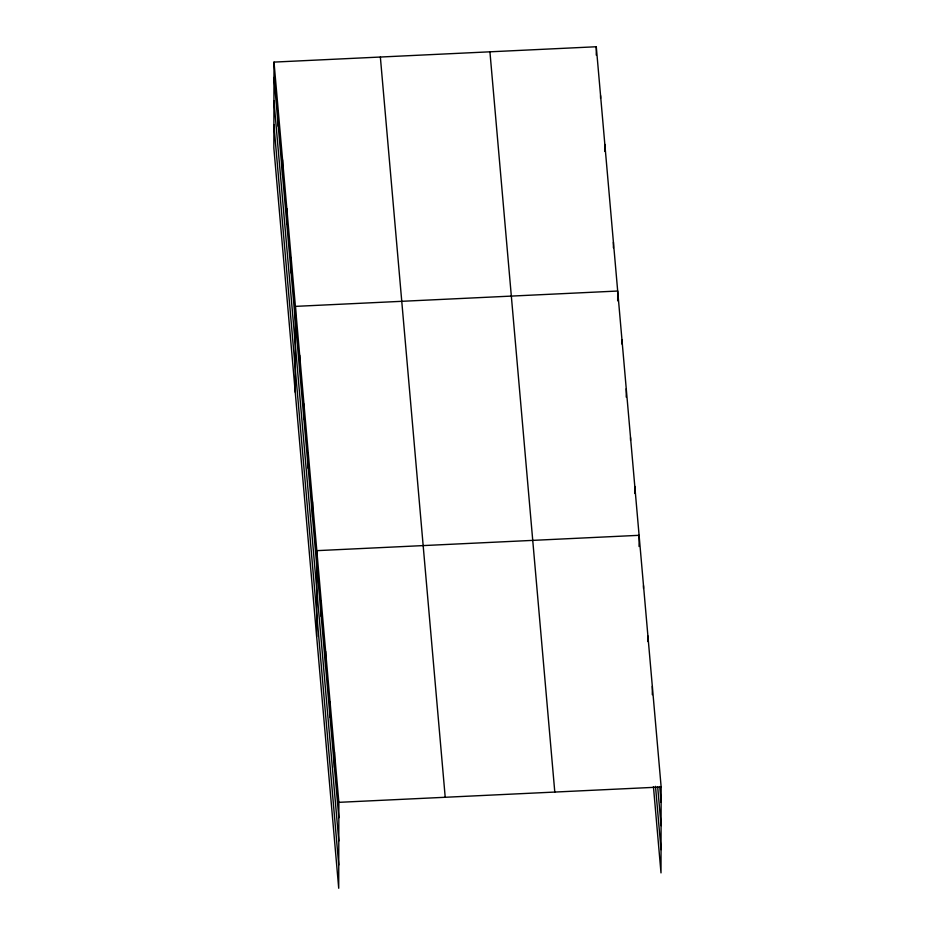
<?xml version="1.0" encoding="UTF-8"?>
<svg xmlns="http://www.w3.org/2000/svg" width="935" height="935" viewBox="0 0 935 935"><rect width="100%" height="100%" fill="white"/><g stroke="black" fill="none" stroke-linecap="round" stroke-linejoin="round"><path stroke-width="1.4" d="M274.002 62.096L273.85 147.999L338.715 888.25L338.867 802.335L274.002 62.096L596.285 46.75L661.15 787.001L660.998 872.904L653.436 786.615M278.256 126.319L278.279 110.949M282.534 175.184L282.569 159.803M286.823 224.038L286.846 208.669M291.101 272.891L291.124 257.522M295.261 392.279L295.402 306.376L617.696 291.03L617.673 300.813M299.656 370.611L299.691 355.23M303.945 419.464L303.968 404.084M308.223 468.318L308.246 452.949M312.5 517.172L312.524 501.803M316.661 636.571L316.813 550.657L639.096 535.311L639.072 546.496M321.196 616.364L321.219 600.995M325.602 666.702L325.625 651.333M330.02 717.04L330.043 701.671M334.426 767.378L334.45 752.009M596.273 55.13L596.285 46.75M600.562 98.397L600.574 95.604M604.84 151.447L604.851 144.457M613.407 247.763L613.407 242.177M621.962 344.08L621.974 339.884M626.24 397.13L626.251 388.75M630.529 440.397L630.529 437.603M634.807 493.446L634.818 486.457M643.502 588.442L643.502 585.649M647.908 641.574L647.92 635.987M652.314 694.705L652.326 686.325M338.867 802.335L661.15 787.001M659.736 786.545L661.115 802.37M657.679 786.814L661.08 825.652M655.493 786.347L661.033 849.635M489.928 51.811L554.794 792.062M380.358 57.035L445.212 797.274M273.978 77.465L338.832 817.716M273.932 100.746L338.797 840.986M273.897 124.729L338.75 864.969"/></g></svg>
